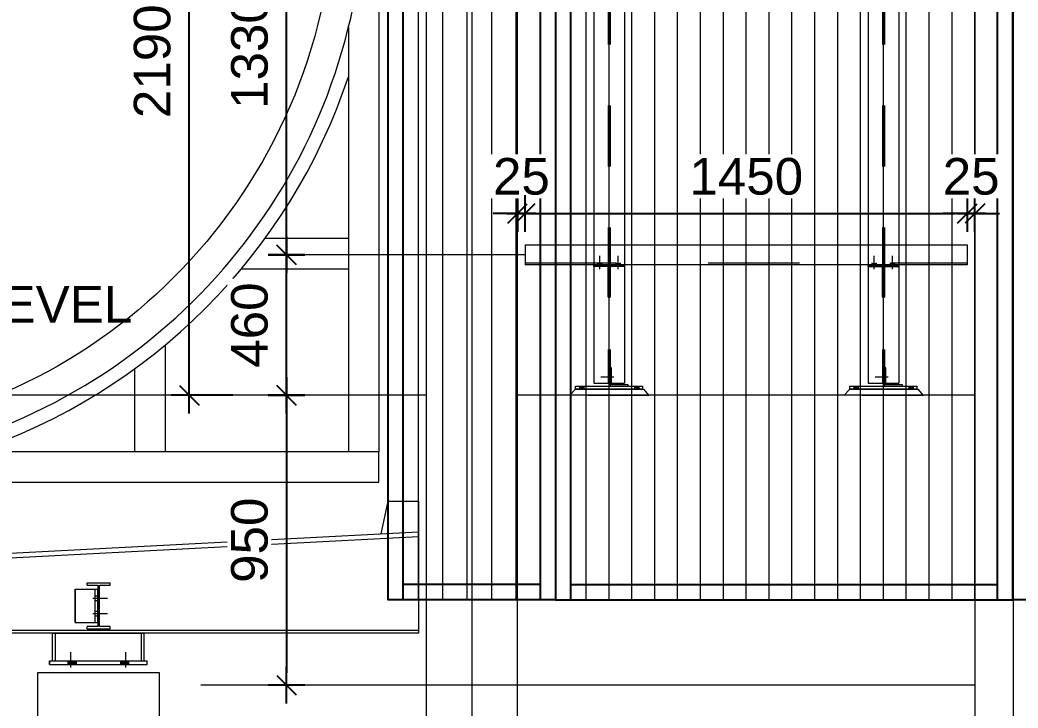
# Model space of a CAD drawing. Header units: millimetres. Extents: x 663313 to 1226001, y 1431724 to 1620898.
# Drawn here: x 663658.924 to 663662.198, y 1524734.853 to 1524737.108 of the extents above; entities that cross this region are included whole.
import ezdxf

# ---------------------------------------------------------------- set-up
doc = ezdxf.new("R2010")
doc.units = ezdxf.units.MM
for name, pattern in [('Grid Line', [22.225, 12.7, -3.175, 3.175, -3.175]), ('HIDDEN', [0.375, 0.25, -0.125]), ('XKITLINE00', [0]), ('XKITLINE02', [4, 2, -2])]:
    doc.linetypes.add(name, pattern=pattern)
for name, color, linetype in [('000 - CONCRETE_EX_BUILDING_CUT_COLOR_1', 7, 'Continuous'), ('000 - D I M', 7, 'Continuous'), ('DIM', 7, 'Continuous'), ('REVISE', 7, 'Continuous')]:
    doc.layers.add(name, color=color, linetype=linetype)
for name, color, linetype, lineweight in [('A-GENM', 7, 'Continuous', 9), ('Bolt', 7, 'Continuous', 0), ('Part', 7, 'Continuous', 0), ('S-GRID', 7, 'Continuous', 9)]:
    doc.layers.add(name, color=color, linetype=linetype, lineweight=lineweight)
doc.styles.add('Arial', font='arial.ttf')
doc.dimstyles.new('Dim - 40 - End', dxfattribs={"dimscale": 0.04, "dimtxt": 3, "dimasz": 1, "dimexe": 0, "dimexo": 2.5, "dimgap": 1.5, "dimtad": 1, "dimdec": 0, "dimlfac": 1000, "dimzin": 1, "dimdsep": 46, "dimtxsty": 'Arial', "dimblk": 'END', "dimcen": 0.09, "dimclrd": 7, "dimclre": 7, "dimclrt": 7, "dimadec": 0, "dimazin": 0, "dimtfac": 1, "dimtdec": 0, "dimtix": 1, "dimtofl": 0, "dimtmove": 2, "dimatfit": 3, "dimfxl": 1, "dimtfill": 1, "dimtfillclr": 256, "dimtolj": 1, "dimtzin": 0, "dimarcsym": 0})

# ---------------------------------------------------------------- blocks, each defined once
blk = doc.blocks.new('GM_Louver Grill Vertical Z1 - Z Profile-18225337-ENT 4 ELE-4 sheet')
at = {"layer": 'A-GENM', "color": 7}
blk.add_line((131839.2, 105680), (131839.2, 110050), dxfattribs=at)
blk = doc.blocks.new('4')
at = {"layer": 'DIM', "color": 7}
for p, q in [((128164.5, 105680), (128164.5, 110050)), ((128613.2, 110050), (128613.2, 105680)), ((128713.2, 110050), (128713.2, 105680)), ((130113.4, 105680), (130113.4, 110050)), ((128613.2, 105730), (128164.5, 105730)), ((128713.2, 105730), (130113.4, 105730))]:
    blk.add_line(p, q, dxfattribs=at)
for points in [[(128114.5, 110050), (128663.2, 110050), (128663.2, 105680), (128114.5, 105680)], [(130163.4, 110050), (128663.2, 110050), (128663.2, 105680), (130163.4, 105680)], [(130163.4, 110050), (131663.7, 110050), (131663.7, 105680), (130163.4, 105680)]]:
    blk.add_lwpolyline(points, close=True, dxfattribs=at)
at = {"layer": 'A-GENM', "color": 7}
for p in [(-3624.8, 0), (-3544.8, 0), (-3464.9, 0), (-3384.9, 0), (-3305, 0), (-3075, 0), (-3000, 0), (-2925, 0), (-2850, 0), (-2775, 0), (-2700, 0), (-2625, 0), (-2550, 0), (-2475, 0), (-2400, 0), (-2325, 0), (-2250, 0), (-2175, 0), (-2100, 0), (-2025, 0), (-1950, 0), (-1875, 0), (-1800, 0)]:
    blk.add_blockref('GM_Louver Grill Vertical Z1 - Z Profile-18225337-ENT 4 ELE-4 sheet', p, dxfattribs=at)
blk = doc.blocks.new('*A3033278')
at = {"layer": 'Part', "color": 7, "linetype": 'XKITLINE00', "lineweight": 0}
for p, q in [((443.663364, 101.130227), (443.663364, 88.530227)), ((443.663364, 101.130227), (444.663364, 101.130227)), ((444.663364, 101.130227), (444.663364, 88.530227)), ((443.663364, 87.820227), (443.663364, 84.030227)), ((444.663364, 87.820227), (444.663364, 84.030227)), ((443.663364, 84.030227), (444.663364, 84.030227))]:
    blk.add_line(p, q, dxfattribs=at)
at = {"layer": 'Part', "color": 7, "linetype": 'XKITLINE02', "lineweight": 0}
for p, q in [((444.133364, 101.130227), (444.133364, 84.030227)), ((444.193364, 101.130227), (444.193364, 84.030227)), ((443.663364, 88.530227), (443.663364, 87.820227)), ((444.663364, 88.530227), (444.663364, 87.820227))]:
    blk.add_line(p, q, dxfattribs=at)
blk = doc.blocks.new('*A3044279')
at = {"layer": 'Part', "color": 7, "linetype": 'XKITLINE00', "lineweight": 0}
for p, q in [((443.063364, 83.930227), (445.263364, 83.930227)), ((443.063364, 83.830227), (443.063364, 83.930227)), ((445.263364, 83.830227), (443.063364, 83.830227)), ((445.263364, 83.930227), (445.263364, 83.830227))]:
    blk.add_line(p, q, dxfattribs=at)
blk = doc.blocks.new('*A3045280')
at = {"layer": 'Part', "color": 7, "linetype": 'XKITLINE02', "lineweight": 0}
for p, q in [((444.243364, 84.530227), (444.193364, 84.530227)), ((444.193364, 84.530227), (444.193364, 84.030227)), ((444.243364, 84.030227), (444.243364, 84.530227)), ((444.193364, 83.930227), (444.793364, 83.930227))]:
    blk.add_line(p, q, dxfattribs=at)
at = {"layer": 'Part', "color": 7, "linetype": 'XKITLINE00', "lineweight": 0}
for p, q in [((444.193364, 84.030227), (444.193364, 83.930227)), ((444.243364, 83.980227), (444.243364, 84.030227)), ((444.793364, 83.980227), (444.243364, 83.980227)), ((444.793364, 83.930227), (444.793364, 83.980227))]:
    blk.add_line(p, q, dxfattribs=at)
blk = doc.blocks.new('*A3046281')
at = {"layer": 'Part', "color": 7, "linetype": 'XKITLINE00', "lineweight": 0}
for p, q in [((442.863364, 83.630227), (443.063364, 83.830227)), ((443.063364, 83.830227), (445.293364, 83.830227)), ((445.293364, 83.830227), (445.463364, 83.630227))]:
    blk.add_line(p, q, dxfattribs=at)
at = {"layer": 'Part', "color": 7, "linetype": 'XKITLINE02', "lineweight": 0}
blk.add_line((445.463364, 83.630227), (442.863364, 83.630227), dxfattribs=at)
blk = doc.blocks.new('*A3047282')
at = {"layer": 'Bolt', "color": 7, "linetype": 'XKITLINE02', "lineweight": 0}
for p, q in [((444.322564, 84.230227), (443.893364, 84.230227)), ((444.193364, 84.300227), (444.133364, 84.300227)), ((444.193364, 84.160227), (444.133364, 84.160227)), ((444.243364, 84.400227), (444.193364, 84.400227)), ((444.243364, 84.060227), (444.193364, 84.060227))]:
    blk.add_line(p, q, dxfattribs=at)
blk = doc.blocks.new('*A3048283')
at = {"layer": 'Bolt'}
for points in [[(443.333, 83.93), (443.333, 83.83), (443.193, 83.83), (443.193, 83.93)], [(445.133, 83.93), (445.133, 83.83), (444.993, 83.83), (444.993, 83.93)]]:
    blk.add_hatch(color=7, dxfattribs=at).paths.add_polyline_path(points, flags=17)
at = {"layer": 'Bolt', "color": 7, "linetype": 'XKITLINE00', "lineweight": 0}
for p, q in [((443.193, 83.93), (443.193, 83.83)), ((443.263, 83.93), (443.263, 83.83)), ((443.333, 83.93), (443.333, 83.83)), ((444.993, 83.93), (444.993, 83.83)), ((445.063, 83.93), (445.063, 83.83)), ((445.133, 83.93), (445.133, 83.83))]:
    blk.add_line(p, q, dxfattribs=at)
blk = doc.blocks.new('*A3092289')
at = {"layer": 'Bolt'}
for points in [[(443.793, 87.88), (443.793, 87.94), (443.933, 87.94), (443.933, 87.88)], [(443.793, 87.82), (443.793, 87.88), (443.933, 87.88), (443.933, 87.82)], [(444.393, 87.88), (444.393, 87.94), (444.533, 87.94), (444.533, 87.88)], [(444.393, 87.82), (444.393, 87.88), (444.533, 87.88), (444.533, 87.82)]]:
    blk.add_hatch(color=7, dxfattribs=at).paths.add_polyline_path(points, flags=17)
at = {"layer": 'Bolt', "color": 7, "linetype": 'XKITLINE00', "lineweight": 0}
for p, q in [((443.863, 87.741), (443.863, 88.17)), ((444.463, 87.741), (444.463, 88.17)), ((443.793, 87.88), (443.793, 87.94)), ((443.793, 87.82), (443.793, 87.88)), ((443.933, 87.88), (443.933, 87.94)), ((443.933, 87.82), (443.933, 87.88)), ((444.393, 87.88), (444.393, 87.94)), ((444.393, 87.82), (444.393, 87.88)), ((444.533, 87.88), (444.533, 87.94)), ((444.533, 87.82), (444.533, 87.88))]:
    blk.add_line(p, q, dxfattribs=at)
blk = doc.blocks.new('*A3093290')
at = {"layer": 'Part', "color": 7, "linetype": 'XKITLINE00', "lineweight": 0}
for p, q in [((443.663364, 87.820227), (443.663364, 87.880227)), ((444.663364, 87.820227), (443.663364, 87.820227)), ((444.663364, 87.880227), (444.663364, 87.820227))]:
    blk.add_line(p, q, dxfattribs=at)
at = {"layer": 'Part', "color": 7, "linetype": 'XKITLINE02', "lineweight": 0}
blk.add_line((443.663364, 87.880227), (444.663364, 87.880227), dxfattribs=at)
blk = doc.blocks.new('*A3094291')
at = {"layer": 'Part', "color": 7, "linetype": 'XKITLINE00', "lineweight": 0}
for p, q in [((444.133364, 87.820227), (444.193364, 87.820227)), ((444.133364, 86.820227), (444.133364, 87.820227)), ((444.193364, 87.820227), (444.193364, 86.820227)), ((444.133364, 87.520227), (444.193364, 87.520227)), ((444.193364, 86.820227), (444.133364, 86.820227))]:
    blk.add_line(p, q, dxfattribs=at)
blk = doc.blocks.new('*A3179295')
at = {"layer": 'Part', "color": 7, "linetype": 'XKITLINE00', "lineweight": 0}
for p, q in [((465.163364, 101.130227), (465.163364, 88.530227)), ((465.163364, 101.130227), (466.163364, 101.130227)), ((466.163364, 101.130227), (466.163364, 88.530227)), ((465.163364, 87.820227), (465.163364, 84.030227)), ((466.163364, 87.820227), (466.163364, 84.030227)), ((465.163364, 84.030227), (466.163364, 84.030227))]:
    blk.add_line(p, q, dxfattribs=at)
at = {"layer": 'Part', "color": 7, "linetype": 'XKITLINE02', "lineweight": 0}
for p, q in [((465.633364, 101.130227), (465.633364, 84.030227)), ((465.693364, 101.130227), (465.693364, 84.030227)), ((465.163364, 88.530227), (465.163364, 87.820227)), ((466.163364, 88.530227), (466.163364, 87.820227))]:
    blk.add_line(p, q, dxfattribs=at)
blk = doc.blocks.new('*A3212318')
at = {"layer": 'Bolt'}
for points in [[(465.293, 87.88), (465.293, 87.94), (465.433, 87.94), (465.433, 87.88)], [(465.293, 87.82), (465.293, 87.88), (465.433, 87.88), (465.433, 87.82)], [(465.893, 87.88), (465.893, 87.94), (466.033, 87.94), (466.033, 87.88)], [(465.893, 87.82), (465.893, 87.88), (466.033, 87.88), (466.033, 87.82)]]:
    blk.add_hatch(color=7, dxfattribs=at).paths.add_polyline_path(points, flags=17)
at = {"layer": 'Bolt', "color": 7, "linetype": 'XKITLINE00', "lineweight": 0}
for p, q in [((465.363, 87.741), (465.363, 88.17)), ((465.963, 87.741), (465.963, 88.17)), ((465.293, 87.88), (465.293, 87.94)), ((465.293, 87.82), (465.293, 87.88)), ((465.433, 87.88), (465.433, 87.94)), ((465.433, 87.82), (465.433, 87.88)), ((465.893, 87.88), (465.893, 87.94)), ((465.893, 87.82), (465.893, 87.88)), ((466.033, 87.88), (466.033, 87.94)), ((466.033, 87.82), (466.033, 87.88))]:
    blk.add_line(p, q, dxfattribs=at)
blk = doc.blocks.new('*A3213319')
at = {"layer": 'Part', "color": 7, "linetype": 'XKITLINE00', "lineweight": 0}
for p, q in [((465.163364, 87.820227), (465.163364, 87.880227)), ((465.163364, 87.820227), (466.163364, 87.820227)), ((466.163364, 87.820227), (466.163364, 87.880227))]:
    blk.add_line(p, q, dxfattribs=at)
at = {"layer": 'Part', "color": 7, "linetype": 'XKITLINE02', "lineweight": 0}
blk.add_line((465.163364, 87.880227), (466.163364, 87.880227), dxfattribs=at)
blk = doc.blocks.new('*A3214320')
at = {"layer": 'Part', "color": 7, "linetype": 'XKITLINE00', "lineweight": 0}
for p, q in [((465.633364, 87.820227), (465.693364, 87.820227)), ((465.633364, 86.820227), (465.633364, 87.820227)), ((465.693364, 87.820227), (465.693364, 86.820227)), ((465.633364, 87.520227), (465.693364, 87.520227)), ((465.693364, 86.820227), (465.633364, 86.820227))]:
    blk.add_line(p, q, dxfattribs=at)
blk = doc.blocks.new('*A3215321')
at = {"layer": 'Part', "color": 7, "linetype": 'XKITLINE00', "lineweight": 0}
for p, q in [((464.563364, 83.930227), (466.763364, 83.930227)), ((464.563364, 83.830227), (464.563364, 83.930227)), ((466.763364, 83.830227), (464.563364, 83.830227)), ((466.763364, 83.930227), (466.763364, 83.830227))]:
    blk.add_line(p, q, dxfattribs=at)
blk = doc.blocks.new('*A3216322')
at = {"layer": 'Part', "color": 7, "linetype": 'XKITLINE02', "lineweight": 0}
for p, q in [((465.743364, 84.530227), (465.693364, 84.530227)), ((465.693364, 84.530227), (465.693364, 84.030227)), ((465.743364, 84.030227), (465.743364, 84.530227)), ((465.693364, 83.930227), (466.293364, 83.930227))]:
    blk.add_line(p, q, dxfattribs=at)
at = {"layer": 'Part', "color": 7, "linetype": 'XKITLINE00', "lineweight": 0}
for p, q in [((465.693364, 84.030227), (465.693364, 83.930227)), ((465.743364, 83.980227), (465.743364, 84.030227)), ((466.293364, 83.980227), (465.743364, 83.980227)), ((466.293364, 83.930227), (466.293364, 83.980227))]:
    blk.add_line(p, q, dxfattribs=at)
blk = doc.blocks.new('*A3217323')
at = {"layer": 'Part', "color": 7, "linetype": 'XKITLINE00', "lineweight": 0}
for p, q in [((464.363364, 83.630227), (464.563364, 83.830227)), ((464.563364, 83.830227), (466.793364, 83.830227)), ((466.793364, 83.830227), (466.963364, 83.630227))]:
    blk.add_line(p, q, dxfattribs=at)
at = {"layer": 'Part', "color": 7, "linetype": 'XKITLINE02', "lineweight": 0}
blk.add_line((466.963364, 83.630227), (464.363364, 83.630227), dxfattribs=at)
blk = doc.blocks.new('*A3218324')
at = {"layer": 'Bolt', "color": 7, "linetype": 'XKITLINE02', "lineweight": 0}
for p, q in [((465.822564, 84.230227), (465.393364, 84.230227)), ((465.693364, 84.300227), (465.633364, 84.300227)), ((465.693364, 84.160227), (465.633364, 84.160227)), ((465.743364, 84.400227), (465.693364, 84.400227)), ((465.743364, 84.060227), (465.693364, 84.060227))]:
    blk.add_line(p, q, dxfattribs=at)
blk = doc.blocks.new('*A3219325')
at = {"layer": 'Bolt'}
for points in [[(464.833, 83.93), (464.833, 83.83), (464.693, 83.83), (464.693, 83.93)], [(466.633, 83.93), (466.633, 83.83), (466.493, 83.83), (466.493, 83.93)]]:
    blk.add_hatch(color=7, dxfattribs=at).paths.add_polyline_path(points, flags=17)
at = {"layer": 'Bolt', "color": 7, "linetype": 'XKITLINE00', "lineweight": 0}
for p, q in [((464.693, 83.93), (464.693, 83.83)), ((464.763, 83.93), (464.763, 83.83)), ((464.833, 83.93), (464.833, 83.83)), ((466.493, 83.93), (466.493, 83.83)), ((466.563, 83.93), (466.563, 83.83)), ((466.633, 83.93), (466.633, 83.83))]:
    blk.add_line(p, q, dxfattribs=at)
blk = doc.blocks.new('*A2538992')
at = {"layer": 'Part', "color": 7, "linetype": 'XKITLINE02', "lineweight": 0}
for p, q in [((225.400615, 21.315369), (224.73394, 21.315369)), ((224.73394, 21.315369), (224.73394, 21.275369)), ((225.400607, 21.315369), (225.400615, 21.315369)), ((225.400607, 21.315369), (225.400607, 21.275369))]:
    blk.add_line(p, q, dxfattribs=at)
at = {"layer": 'Part', "color": 7, "linetype": 'XKITLINE00', "lineweight": 0}
for p, q in [((224.73394, 21.275369), (224.733949, 21.275369)), ((224.733949, 21.275369), (224.733949, 21.315369)), ((225.400615, 21.275369), (224.733949, 21.275369)), ((225.400607, 21.275369), (225.400615, 21.275369)), ((225.400615, 21.275369), (225.400615, 21.315369))]:
    blk.add_line(p, q, dxfattribs=at)
blk = doc.blocks.new('*A2539993')
at = {"layer": 'Part', "color": 7, "linetype": 'XKITLINE00', "lineweight": 0}
for p, q in [((225.047282, 21.275369), (225.047274, 21.275369)), ((225.047282, 21.075369), (225.047282, 21.275369)), ((225.047282, 21.275369), (225.087282, 21.275369)), ((225.087282, 21.075369), (225.087282, 21.275369)), ((225.047276, 20.608703), (225.047282, 21.075369)), ((225.047282, 21.075369), (225.087282, 21.075369)), ((225.087282, 21.075369), (225.087276, 20.608703)), ((225.047274, 20.608703), (225.047276, 20.608703)), ((225.047276, 20.608703), (225.087276, 20.608703))]:
    blk.add_line(p, q, dxfattribs=at)
at = {"layer": 'Part', "color": 7, "linetype": 'XKITLINE02', "lineweight": 0}
for p, q in [((225.047274, 21.275369), (225.047274, 20.608703)), ((225.047282, 21.275369), (225.047274, 21.275369)), ((225.087274, 20.608703), (225.087274, 21.275369)), ((225.047274, 20.608703), (225.047276, 20.608703))]:
    blk.add_line(p, q, dxfattribs=at)
blk = doc.blocks.new('*A2540994')
at = {"layer": 'Bolt'}
for points in [[(224.821, 21.315), (224.821, 21.355), (224.914, 21.355), (224.914, 21.315)], [(224.821, 21.275), (224.821, 21.315), (224.914, 21.315), (224.914, 21.275)], [(225.221, 21.315), (225.221, 21.355), (225.314, 21.355), (225.314, 21.315)], [(225.221, 21.275), (225.221, 21.315), (225.314, 21.315), (225.314, 21.275)]]:
    blk.add_hatch(color=7, dxfattribs=at).paths.add_polyline_path(points, flags=17)
at = {"layer": 'Bolt', "color": 7, "linetype": 'XKITLINE00', "lineweight": 0}
for p, q in [((224.867, 21.223), (224.867, 21.509)), ((225.267, 21.223), (225.267, 21.509)), ((224.821, 21.315), (224.821, 21.355)), ((224.821, 21.275), (224.821, 21.315)), ((224.914, 21.315), (224.914, 21.355)), ((224.914, 21.275), (224.914, 21.315)), ((225.221, 21.315), (225.221, 21.355)), ((225.221, 21.275), (225.221, 21.315)), ((225.314, 21.315), (225.314, 21.355)), ((225.314, 21.275), (225.314, 21.315))]:
    blk.add_line(p, q, dxfattribs=at)
blk = doc.blocks.new('*A25681022')
at = {"layer": 'Part', "color": 7, "linetype": 'XKITLINE02', "lineweight": 0}
for p, q in [((217.233942, 21.748703), (217.233942, 21.315369)), ((217.233942, 21.748703), (217.23395, 21.748703)), ((217.233942, 21.748703), (217.23395, 21.748703)), ((226.900607, 21.748703), (226.900607, 21.315369)), ((217.233942, 21.355369), (217.23395, 21.355369)), ((217.233942, 21.355369), (226.900615, 21.355369)), ((217.23395, 21.315369), (217.233942, 21.315369))]:
    blk.add_line(p, q, dxfattribs=at)
at = {"layer": 'Part', "color": 7, "linetype": 'XKITLINE00', "lineweight": 0}
for p, q in [((217.23395, 21.748703), (217.23395, 21.315369)), ((217.23395, 21.748703), (226.900616, 21.748703)), ((226.900616, 21.748703), (226.900616, 21.315369)), ((217.233942, 21.315369), (217.23395, 21.315369)), ((226.900616, 21.315369), (217.23395, 21.315369))]:
    blk.add_line(p, q, dxfattribs=at)
blk = doc.blocks.new('*A25691023')
at = {"layer": 'Part', "color": 7, "linetype": 'XKITLINE02', "lineweight": 0}
for p, q in [((219.400615, 21.315369), (218.73394, 21.315369)), ((218.73394, 21.315369), (218.73394, 21.275369)), ((219.400607, 21.315369), (219.400615, 21.315369)), ((219.400607, 21.315369), (219.400607, 21.275369))]:
    blk.add_line(p, q, dxfattribs=at)
at = {"layer": 'Part', "color": 7, "linetype": 'XKITLINE00', "lineweight": 0}
for p, q in [((218.73394, 21.275369), (218.733949, 21.275369)), ((218.733949, 21.275369), (218.733949, 21.315369)), ((219.400615, 21.275369), (218.733949, 21.275369)), ((219.400607, 21.275369), (219.400615, 21.275369)), ((219.400615, 21.275369), (219.400615, 21.315369))]:
    blk.add_line(p, q, dxfattribs=at)
blk = doc.blocks.new('*A25701024')
at = {"layer": 'Bolt'}
for points in [[(218.821, 21.315), (218.821, 21.355), (218.914, 21.355), (218.914, 21.315)], [(218.821, 21.275), (218.821, 21.315), (218.914, 21.315), (218.914, 21.275)], [(219.221, 21.315), (219.221, 21.355), (219.314, 21.355), (219.314, 21.315)], [(219.221, 21.275), (219.221, 21.315), (219.314, 21.315), (219.314, 21.275)]]:
    blk.add_hatch(color=7, dxfattribs=at).paths.add_polyline_path(points, flags=17)
at = {"layer": 'Bolt', "color": 7, "linetype": 'XKITLINE00', "lineweight": 0}
for p, q in [((218.867, 21.223), (218.867, 21.509)), ((219.267, 21.223), (219.267, 21.509)), ((218.821, 21.315), (218.821, 21.355)), ((218.821, 21.275), (218.821, 21.315)), ((218.914, 21.315), (218.914, 21.355)), ((218.914, 21.275), (218.914, 21.315)), ((219.221, 21.315), (219.221, 21.355)), ((219.221, 21.275), (219.221, 21.315)), ((219.314, 21.315), (219.314, 21.355)), ((219.314, 21.275), (219.314, 21.315))]:
    blk.add_line(p, q, dxfattribs=at)
blk = doc.blocks.new('*A25711025')
at = {"layer": 'Part', "color": 7, "linetype": 'XKITLINE00', "lineweight": 0}
for p, q in [((219.047282, 21.275369), (219.047274, 21.275369)), ((219.047282, 21.075369), (219.047282, 21.275369)), ((219.047282, 21.275369), (219.087282, 21.275369)), ((219.087282, 21.075369), (219.087282, 21.275369)), ((219.047276, 20.608703), (219.047282, 21.075369)), ((219.047282, 21.075369), (219.087282, 21.075369)), ((219.087282, 21.075369), (219.087276, 20.608703)), ((219.047274, 20.608703), (219.047276, 20.608703)), ((219.047276, 20.608703), (219.087276, 20.608703))]:
    blk.add_line(p, q, dxfattribs=at)
at = {"layer": 'Part', "color": 7, "linetype": 'XKITLINE02', "lineweight": 0}
for p, q in [((219.047274, 21.275369), (219.047274, 20.608703)), ((219.047282, 21.275369), (219.047274, 21.275369)), ((219.087274, 20.608703), (219.087274, 21.275369)), ((219.047274, 20.608703), (219.047276, 20.608703))]:
    blk.add_line(p, q, dxfattribs=at)
blk = doc.blocks.new('canu')
at = {"layer": '000 - CONCRETE_EX_BUILDING_CUT_COLOR_1', "linetype": 'XKITLINE00', "lineweight": 0}
for points in [[(663603.4703, 1524735.0081), (663603.4703, 1524734.9961), (663603.4513, 1524734.9961), (663603.4513, 1524735.0081)], [(663603.4703, 1524735.0081), (663603.4703, 1524734.9961), (663603.4513, 1524734.9961), (663603.4513, 1524735.0081)], [(663603.4638, 1524734.9961), (663603.4638, 1524735.0081), (663603.4778, 1524735.0081), (663603.4778, 1524734.9961)], [(663603.4638, 1524734.9961), (663603.4638, 1524735.0081), (663603.4778, 1524735.0081), (663603.4778, 1524734.9961)], [(663603.6238, 1524734.9961), (663603.6238, 1524735.0081), (663603.6378, 1524735.0081), (663603.6378, 1524734.9961)], [(663603.6238, 1524734.9961), (663603.6238, 1524735.0081), (663603.6378, 1524735.0081), (663603.6378, 1524734.9961)], [(663603.6503, 1524735.0081), (663603.6503, 1524734.9961), (663603.6313, 1524734.9961), (663603.6313, 1524735.0081)], [(663603.6503, 1524735.0081), (663603.6503, 1524734.9961), (663603.6313, 1524734.9961), (663603.6313, 1524735.0081)]]:
    blk.add_hatch(color=7, dxfattribs=at).paths.add_polyline_path(points, flags=17)
at = {"layer": '000 - CONCRETE_EX_BUILDING_CUT_COLOR_1', "color": 7, "linetype": 'XKITLINE00', "lineweight": 0}
for p, q in [((663604.4708, 1524737.8156), (663604.4708, 1524735.6931)), ((663604.3708, 1524737.0842), (663604.3708, 1524735.6931)), ((663604.098, 1524736.3931), (663604.3708, 1524736.3931)), ((663604.0199, 1524736.2931), (663604.3708, 1524736.2931)), ((663603.7708, 1524735.6931), (663603.7708, 1524736.044)), ((663603.6708, 1524735.6931), (663603.6708, 1524735.9659)), ((663601.3018, 1524735.2581), (663604.6009, 1524735.4309)), ((663601.3026, 1524735.2431), (663604.6009, 1524735.4159)), ((663603.5142, 1524735.2631), (663603.5892, 1524735.2631)), ((663603.5142, 1524735.2561), (663603.5142, 1524735.2631)), ((663603.5892, 1524735.2561), (663603.5892, 1524735.2631)), ((663603.4742, 1524735.1331), (663603.4742, 1524735.2431)), ((663603.4742, 1524735.2431), (663603.5492, 1524735.2431)), ((663603.4742, 1524735.1331), (663603.4742, 1524735.2431)), ((663603.4742, 1524735.2431), (663603.5492, 1524735.2431)), ((663603.4742, 1524735.1331), (663603.4742, 1524735.2431)), ((663603.4742, 1524735.2431), (663603.4742, 1524735.1331)), ((663603.5142, 1524735.2561), (663603.5492, 1524735.2561)), ((663603.5402, 1524735.1331), (663603.5402, 1524735.2431)), ((663603.5402, 1524735.1331), (663603.5402, 1524735.2431)), ((663603.5402, 1524735.1331), (663603.5402, 1524735.2431)), ((663603.5402, 1524735.1331), (663603.5402, 1524735.2431)), ((663603.5492, 1524735.2561), (663603.5492, 1524735.1201)), ((663603.5492, 1524735.1331), (663603.5492, 1524735.2431)), ((663603.5492, 1524735.2431), (663603.5492, 1524735.1331)), ((663603.5492, 1524735.2431), (663603.5492, 1524735.1331)), ((663603.5492, 1524735.1331), (663603.5492, 1524735.2431)), ((663603.5542, 1524735.1201), (663603.5542, 1524735.2561)), ((663603.5542, 1524735.2561), (663603.5892, 1524735.2561)), ((663603.5323, 1524735.2131), (663603.5802, 1524735.2131)), ((663603.5402, 1524735.2206), (663603.5492, 1524735.2206)), ((663603.5402, 1524735.2056), (663603.5492, 1524735.2056)), ((663603.5492, 1524735.2206), (663603.5542, 1524735.2206)), ((663603.5492, 1524735.2056), (663603.5542, 1524735.2056)), ((663603.5402, 1524735.1706), (663603.5492, 1524735.1706)), ((663603.5492, 1524735.1706), (663603.5542, 1524735.1706)), ((663603.4742, 1524735.1331), (663603.5492, 1524735.1331)), ((663603.4742, 1524735.1331), (663603.5492, 1524735.1331)), ((663603.5323, 1524735.1631), (663603.5802, 1524735.1631)), ((663603.5402, 1524735.1556), (663603.5492, 1524735.1556)), ((663603.5492, 1524735.1556), (663603.5542, 1524735.1556)), ((663601.3018, 1524735.1081), (663604.6009, 1524735.1081)), ((663603.5492, 1524735.1201), (663603.5142, 1524735.1201)), ((663603.5142, 1524735.1131), (663603.5142, 1524735.1201)), ((663603.5142, 1524735.1131), (663603.5892, 1524735.1131)), ((663603.5892, 1524735.1201), (663603.5542, 1524735.1201)), ((663603.5892, 1524735.1131), (663603.5892, 1524735.1201)), ((663604.6009, 1524735.0981), (663601.3018, 1524735.0981)), ((663603.4007, 1524735.0081), (663603.4007, 1524735.098)), ((663603.4007, 1524735.098), (663603.4007, 1524735.098)), ((663603.4007, 1524735.098), (663603.6917, 1524735.098)), ((663603.4007, 1524735.008), (663603.4007, 1524735.098)), ((663603.4007, 1524735.098), (663603.4007, 1524735.098)), ((663603.4097, 1524735.0081), (663603.4097, 1524735.098)), ((663603.4097, 1524735.008), (663603.4097, 1524735.098)), ((663603.4097, 1524735.008), (663603.4097, 1524735.098)), ((663603.4097, 1524735.008), (663603.4097, 1524735.098)), ((663603.6917, 1524735.098), (663603.6917, 1524735.098)), ((663603.6917, 1524735.0081), (663603.6917, 1524735.098)), ((663603.6917, 1524735.098), (663603.7007, 1524735.098)), ((663603.6917, 1524735.008), (663603.6917, 1524735.098)), ((663603.6917, 1524735.008), (663603.6917, 1524735.098)), ((663603.6917, 1524735.008), (663603.6917, 1524735.098)), ((663603.7007, 1524735.0081), (663603.7007, 1524735.098)), ((663603.7007, 1524735.098), (663603.7007, 1524735.098)), ((663603.7007, 1524735.008), (663603.7007, 1524735.098)), ((663603.4608, 1524734.9855), (663603.4608, 1524735.0361)), ((663603.4608, 1524734.9855), (663603.4608, 1524735.0361)), ((663603.6408, 1524734.9855), (663603.6408, 1524735.0361)), ((663603.6408, 1524734.9855), (663603.6408, 1524735.0361)), ((663603.3908, 1524735.0081), (663603.7108, 1524735.0081)), ((663603.3908, 1524734.9961), (663603.3908, 1524735.0081)), ((663603.3908, 1524735.0081), (663603.3908, 1524735.0081)), ((663603.3908, 1524735.0081), (663603.3908, 1524734.9961)), ((663603.4007, 1524735.008), (663603.4007, 1524735.0081)), ((663603.4007, 1524735.008), (663603.4007, 1524735.008)), ((663603.4007, 1524735.008), (663603.7007, 1524735.008)), ((663603.4097, 1524735.008), (663603.4097, 1524735.0081)), ((663603.4513, 1524734.9961), (663603.4513, 1524735.0081)), ((663603.4513, 1524734.9961), (663603.4513, 1524735.0081)), ((663603.4638, 1524735.0081), (663603.4638, 1524734.9961)), ((663603.4638, 1524735.0081), (663603.4638, 1524734.9961)), ((663603.4703, 1524734.9961), (663603.4703, 1524735.0081)), ((663603.4703, 1524734.9961), (663603.4703, 1524735.0081)), ((663603.4708, 1524735.0081), (663603.4708, 1524734.9961)), ((663603.4708, 1524735.0081), (663603.4708, 1524734.9961)), ((663603.4778, 1524735.0081), (663603.4778, 1524734.9961)), ((663603.4778, 1524735.0081), (663603.4778, 1524734.9961)), ((663603.6238, 1524735.0081), (663603.6238, 1524734.9961)), ((663603.6238, 1524735.0081), (663603.6238, 1524734.9961)), ((663603.6308, 1524735.0081), (663603.6308, 1524734.9961)), ((663603.6308, 1524735.0081), (663603.6308, 1524734.9961)), ((663603.6313, 1524734.9961), (663603.6313, 1524735.0081)), ((663603.6313, 1524734.9961), (663603.6313, 1524735.0081)), ((663603.6378, 1524735.0081), (663603.6378, 1524734.9961)), ((663603.6378, 1524735.0081), (663603.6378, 1524734.9961)), ((663603.6503, 1524734.9961), (663603.6503, 1524735.0081)), ((663603.6503, 1524734.9961), (663603.6503, 1524735.0081)), ((663603.6917, 1524735.008), (663603.6917, 1524735.0081)), ((663603.7007, 1524735.008), (663603.7007, 1524735.0081)), ((663603.7108, 1524734.9961), (663603.7108, 1524735.0081)), ((663603.7108, 1524734.9961), (663603.7108, 1524735.0081)), ((663603.3908, 1524734.9961), (663603.7108, 1524734.9961)), ((663603.3908, 1524734.9961), (663603.3908, 1524734.9961)), ((663603.3508, 1524734.9681), (663603.3508, 1524734.9681)), ((663603.3508, 1524734.9681), (663603.3508, 1524734.9681)), ((663603.7508, 1524734.9681), (663603.7508, 1524734.9681))]:
    blk.add_line(p, q, dxfattribs=at)
blk.add_lwpolyline([(663602.9797, 1524735.6931, 0.327722), (663604.4221, 1524737.4187), (663604.4258, 1524737.538), (663604.4258, 1524738.1281), (663604.3258, 1524738.1281), (663604.3258, 1524737.538), (663604.3223, 1524737.425, -0.377868), (663602.6388, 1524735.7416), (663602.5258, 1524735.7381), (663601.4758, 1524735.7381), (663601.4758, 1524735.6381), (663601.7758, 1524735.6381)], format="xyb", dxfattribs=at)
blk.add_lwpolyline([(663601.7758, 1524735.6931), (663601.7758, 1524735.5931), (663604.4708, 1524735.5931), (663604.4708, 1524735.6931), (663602.9773, 1524735.6931)], close=True, dxfattribs=at)
blk.add_lwpolyline([(663604.4782, 1524735.4245), (663604.5009, 1524735.531), (663604.6009, 1524735.531), (663604.6009, 1524735.0981)], dxfattribs=at)
blk.add_arc((663602.5258, 1524737.5381), 1.945, 288.4525, 341.5437, dxfattribs=at)
blk = doc.blocks.new('END')
at = {"color": 7}
for p, q in [((0, 1.5), (0, -1.5)), ((1.5, 0), (-1.5, 0)), ((-0.795, -0.795), (0.795, 0.795))]:
    blk.add_line(p, q, dxfattribs=at)
blk = doc.blocks.new('*D4019')
at = {"layer": '000 - D I M', "color": 7, "lineweight": -2, "transparency": 16777216}
for p, q in [((663659.8397, 1524735.8781), (663659.7989, 1524735.8781)), ((663659.7989, 1524735.8381), (663659.7989, 1524734.9681)), ((663659.8397, 1524734.9281), (663659.7989, 1524734.9281))]:
    blk.add_line(p, q, dxfattribs=at)
at = {"layer": 'Defpoints', "color": 7, "transparency": 16777216}
for p in [(663659.9397, 1524735.8781), (663659.7989, 1524734.9281), (663659.9397, 1524734.9281)]:
    blk.add_point(p, dxfattribs=at)
at = {"layer": '000 - D I M', "color": 7, "lineweight": -2, "transparency": 16777216, "xscale": 0.04, "yscale": 0.04, "zscale": 0.04}
for p, rotation in [((663659.7989, 1524735.8781), 90), ((663659.7989, 1524734.9281), 270)]:
    blk.add_blockref('END', p, dxfattribs=dict(at, rotation=rotation))
at = {"layer": '000 - D I M', "color": 7, "transparency": 16777216, "insert": (663659.6776, 1524735.4031), "char_height": 0.12, "attachment_point": 5, "rotation": 90, "style": 'Arial', "bg_fill": 3, "box_fill_scale": 1.1, "bg_fill_color": 256, "bg_fill_true_color": 13158600, "bg_fill_transparency": 0}
blk.add_mtext('\\A1;950', dxfattribs=at)
blk = doc.blocks.new('*D4020')
at = {"layer": '000 - D I M', "color": 7, "lineweight": -2, "transparency": 16777216}
for p, q in [((663659.8356, 1524736.3386), (663659.7989, 1524736.3386)), ((663659.7989, 1524735.9181), (663659.7989, 1524736.2986)), ((663659.8356, 1524735.8781), (663659.7989, 1524735.8781))]:
    blk.add_line(p, q, dxfattribs=at)
at = {"layer": 'Defpoints', "color": 7, "transparency": 16777216}
for p in [(663659.7989, 1524736.3386), (663659.9356, 1524736.3386), (663659.9356, 1524735.8781)]:
    blk.add_point(p, dxfattribs=at)
at = {"layer": '000 - D I M', "color": 7, "lineweight": -2, "transparency": 16777216, "xscale": 0.04, "yscale": 0.04, "zscale": 0.04}
for p, rotation in [((663659.7989, 1524736.3386), 90), ((663659.7989, 1524735.8781), 270)]:
    blk.add_blockref('END', p, dxfattribs=dict(at, rotation=rotation))
at = {"layer": '000 - D I M', "color": 7, "transparency": 16777216, "insert": (663659.6776, 1524736.1083), "char_height": 0.12, "attachment_point": 5, "rotation": 90, "style": 'Arial', "bg_fill": 3, "box_fill_scale": 1.1, "bg_fill_color": 256, "bg_fill_true_color": 13158600, "bg_fill_transparency": 0}
blk.add_mtext('\\A1;460', dxfattribs=at)
blk = doc.blocks.new('*D4021')
at = {"layer": '000 - D I M', "color": 7, "lineweight": -2, "transparency": 16777216}
for p, q in [((663659.8352, 1524737.6681), (663659.7989, 1524737.6681)), ((663659.7989, 1524736.3786), (663659.7989, 1524737.6281)), ((663659.8352, 1524736.3386), (663659.7989, 1524736.3386))]:
    blk.add_line(p, q, dxfattribs=at)
at = {"layer": 'Defpoints', "color": 7, "transparency": 16777216}
for p in [(663659.7989, 1524737.6681), (663659.9352, 1524737.6681), (663659.9352, 1524736.3386)]:
    blk.add_point(p, dxfattribs=at)
at = {"layer": '000 - D I M', "color": 7, "lineweight": -2, "transparency": 16777216, "xscale": 0.04, "yscale": 0.04, "zscale": 0.04}
for p, rotation in [((663659.7989, 1524737.6681), 90), ((663659.7989, 1524736.3386), 270)]:
    blk.add_blockref('END', p, dxfattribs=dict(at, rotation=rotation))
at = {"layer": '000 - D I M', "color": 7, "transparency": 16777216, "insert": (663659.6776, 1524737.0033), "char_height": 0.12, "attachment_point": 5, "rotation": 90, "style": 'Arial', "bg_fill": 3, "box_fill_scale": 1.1, "bg_fill_color": 256, "bg_fill_true_color": 13158600, "bg_fill_transparency": 0}
blk.add_mtext('\\A1;1330', dxfattribs=at)
blk = doc.blocks.new('*D3978')
at = {"layer": '000 - D I M', "color": 7, "lineweight": -2, "transparency": 16777216}
for p, q in [((663659.6229, 1524738.0681), (663659.4798, 1524738.0681)), ((663659.4798, 1524735.9181), (663659.4798, 1524738.0281)), ((663659.6229, 1524735.8781), (663659.4798, 1524735.8781))]:
    blk.add_line(p, q, dxfattribs=at)
at = {"layer": 'Defpoints', "color": 7, "transparency": 16777216}
for p in [(663659.4798, 1524738.0681), (663659.7229, 1524738.0681), (663659.7229, 1524735.8781)]:
    blk.add_point(p, dxfattribs=at)
at = {"layer": '000 - D I M', "color": 7, "lineweight": -2, "transparency": 16777216, "xscale": 0.04, "yscale": 0.04, "zscale": 0.04}
for p, rotation in [((663659.4798, 1524738.0681), 90), ((663659.4798, 1524735.8781), 270)]:
    blk.add_blockref('END', p, dxfattribs=dict(at, rotation=rotation))
at = {"layer": '000 - D I M', "color": 7, "transparency": 16777216, "insert": (663659.3585, 1524736.9731), "char_height": 0.12, "attachment_point": 5, "rotation": 90, "style": 'Arial', "bg_fill": 3, "box_fill_scale": 1.1, "bg_fill_color": 256, "bg_fill_true_color": 13158600, "bg_fill_transparency": 0}
blk.add_mtext('\\A1;2190', dxfattribs=at)
blk = doc.blocks.new('*D3980')
at = {"layer": '000 - D I M', "color": 7, "lineweight": -2, "transparency": 16777216}
for p, q in [((663660.5166, 1524736.4739), (663660.4766, 1524736.4739)), ((663660.5566, 1524736.4754), (663660.5566, 1524736.4739)), ((663660.5814, 1524736.4711), (663660.5814, 1524736.4739)), ((663660.6214, 1524736.4739), (663660.6614, 1524736.4739))]:
    blk.add_line(p, q, dxfattribs=at)
at = {"layer": 'Defpoints', "color": 7, "transparency": 16777216}
for p in [(663660.5814, 1524736.4739), (663660.5566, 1524736.3754), (663660.5814, 1524736.3711)]:
    blk.add_point(p, dxfattribs=at)
at = {"layer": '000 - D I M', "color": 7, "lineweight": -2, "transparency": 16777216, "xscale": 0.04, "yscale": 0.04, "zscale": 0.04}
blk.add_blockref('END', (663660.5566, 1524736.4739), dxfattribs=at)
at = {"layer": '000 - D I M', "color": 7, "lineweight": -2, "transparency": 16777216, "xscale": 0.04, "yscale": 0.04, "zscale": 0.04, "rotation": 180}
blk.add_blockref('END', (663660.5814, 1524736.4739), dxfattribs=at)
at = {"layer": '000 - D I M', "color": 7, "transparency": 16777216, "insert": (663660.569, 1524736.5951), "char_height": 0.12, "attachment_point": 5, "style": 'Arial', "bg_fill": 3, "box_fill_scale": 1.1, "bg_fill_color": 256, "bg_fill_true_color": 13158600, "bg_fill_transparency": 0}
blk.add_mtext('\\A1;25', dxfattribs=at)
blk = doc.blocks.new('*D3981')
at = {"layer": '000 - D I M', "color": 7, "lineweight": -2, "transparency": 16777216}
for p, q in [((663660.5814, 1524736.4711), (663660.5814, 1524736.4739)), ((663660.6214, 1524736.4739), (663661.9914, 1524736.4739)), ((663662.0314, 1524736.4711), (663662.0314, 1524736.4739))]:
    blk.add_line(p, q, dxfattribs=at)
at = {"layer": 'Defpoints', "color": 7, "transparency": 16777216}
for p in [(663662.0314, 1524736.4739), (663660.5814, 1524736.3711), (663662.0314, 1524736.3711)]:
    blk.add_point(p, dxfattribs=at)
at = {"layer": '000 - D I M', "color": 7, "lineweight": -2, "transparency": 16777216, "xscale": 0.04, "yscale": 0.04, "zscale": 0.04, "rotation": 180}
blk.add_blockref('END', (663660.5814, 1524736.4739), dxfattribs=at)
at = {"layer": '000 - D I M', "color": 7, "lineweight": -2, "transparency": 16777216, "xscale": 0.04, "yscale": 0.04, "zscale": 0.04}
blk.add_blockref('END', (663662.0314, 1524736.4739), dxfattribs=at)
at = {"layer": '000 - D I M', "color": 7, "transparency": 16777216, "insert": (663661.3064, 1524736.5951), "char_height": 0.12, "attachment_point": 5, "style": 'Arial', "bg_fill": 3, "box_fill_scale": 1.1, "bg_fill_color": 256, "bg_fill_true_color": 13158600, "bg_fill_transparency": 0}
blk.add_mtext('\\A1;1450', dxfattribs=at)
blk = doc.blocks.new('*D3982')
at = {"layer": '000 - D I M', "color": 7, "lineweight": -2, "transparency": 16777216}
for p, q in [((663661.9914, 1524736.4739), (663661.9514, 1524736.4739)), ((663662.0314, 1524736.4711), (663662.0314, 1524736.4739)), ((663662.0566, 1524736.4736), (663662.0566, 1524736.4739)), ((663662.0966, 1524736.4739), (663662.1366, 1524736.4739))]:
    blk.add_line(p, q, dxfattribs=at)
at = {"layer": 'Defpoints', "color": 7, "transparency": 16777216}
for p in [(663662.0566, 1524736.4739), (663662.0314, 1524736.3711), (663662.0566, 1524736.3736)]:
    blk.add_point(p, dxfattribs=at)
at = {"layer": '000 - D I M', "color": 7, "lineweight": -2, "transparency": 16777216, "xscale": 0.04, "yscale": 0.04, "zscale": 0.04}
blk.add_blockref('END', (663662.0314, 1524736.4739), dxfattribs=at)
at = {"layer": '000 - D I M', "color": 7, "lineweight": -2, "transparency": 16777216, "xscale": 0.04, "yscale": 0.04, "zscale": 0.04, "rotation": 180}
blk.add_blockref('END', (663662.0566, 1524736.4739), dxfattribs=at)
at = {"layer": '000 - D I M', "color": 7, "transparency": 16777216, "insert": (663662.044, 1524736.5951), "char_height": 0.12, "attachment_point": 5, "style": 'Arial', "bg_fill": 3, "box_fill_scale": 1.1, "bg_fill_color": 256, "bg_fill_true_color": 13158600, "bg_fill_transparency": 0}
blk.add_mtext('\\A1;25', dxfattribs=at)

msp = doc.modelspace()

# ---------------------------------------------------------------- linework, layer by layer
at = {"layer": 'Part', "color": 7, "linetype": 'XKITLINE00', "lineweight": 0}
for p, q in [((663662.0566, 1524735.8781), (663660.5566, 1524735.8781)), ((663662.0566, 1524734.9281), (663660.5566, 1524734.9281))]:
    msp.add_line(p, q, dxfattribs=at)
at = {"layer": 'S-GRID', "color": 7, "linetype": 'Grid Line'}
for p, q in [((663660.4066, 1524740.1336), (663660.4066, 1524731.7681)), ((663662.1816, 1524740.1336), (663662.1816, 1524731.7681))]:
    msp.add_line(p, q, dxfattribs=at)
at = {"layer": 'S-GRID', "color": 7, "linetype": 'HIDDEN', "ltscale": 10}
for p, q in [((663660.5814, 1524736.3386), (663659.843, 1524736.3386)), ((663660.5566, 1524734.9281), (663659.518, 1524734.9281))]:
    msp.add_line(p, q, dxfattribs=at)
at = {"layer": 'S-GRID', "color": 7, "linetype": 'Grid Line', "ltscale": 0.6}
msp.add_line((663660.2566, 1524735.8781), (663656.9171, 1524735.8781), dxfattribs=at)
at = {"layer": 'S-GRID', "color": 7}
for points in [[(663660.5566, 1524731.7681), (663660.5566, 1524739.3781), (663660.2566, 1524739.3781), (663660.2566, 1524731.7681)], [(663662.3066, 1524731.7681), (663662.3066, 1524739.3781), (663662.0566, 1524739.3781), (663662.0566, 1524731.7681)], [(663659.3816, 1524731.7681), (663659.3816, 1524734.9681), (663658.9816, 1524734.9681), (663658.9816, 1524731.7681)]]:
    msp.add_lwpolyline(points, dxfattribs=at)

# ---------------------------------------------------------------- block references
at = {"color": 7, "xscale": 0.001, "yscale": 0.001, "zscale": 0.001}
msp.add_blockref('4', (663532.0172, 1524629.5281), dxfattribs=at)
at = {"color": 7, "lineweight": 0}
for name, p, xscale, yscale, zscale in [('*A3033278', (663616.4403, 1524727.515), 0.1, 0.1, 0.1), ('*A3179295', (663615.19, 1524727.515), 0.1, 0.1, 0.1), ('*A25681022', (663627.9963, 1524733.1087), 0.15, 0.15, 0.15), ('*A25701024', (663627.9963, 1524733.1087), 0.15, 0.15, 0.15), ('*A3092289', (663616.4403, 1524727.518), 0.1, 0.1, 0.1), ('*A3212318', (663615.19, 1524727.518), 0.1, 0.1, 0.1), ('*A2540994', (663627.9963, 1524733.1087), 0.15, 0.15, 0.15), ('*A25691023', (663627.9963, 1524733.1087), 0.15, 0.15, 0.15), ('*A3093290', (663616.4403, 1524727.518), 0.1, 0.1, 0.1), ('*A25711025', (663627.9963, 1524733.1087), 0.15, 0.15, 0.15), ('*A3094291', (663616.4403, 1524727.518), 0.1, 0.1, 0.1), ('*A3213319', (663615.19, 1524727.518), 0.1, 0.1, 0.1), ('*A2538992', (663627.9963, 1524733.1087), 0.15, 0.15, 0.15), ('*A3214320', (663615.19, 1524727.518), 0.1, 0.1, 0.1), ('*A2539993', (663627.9963, 1524733.1087), 0.15, 0.15, 0.15), ('*A3047282', (663616.4403, 1524727.515), 0.1, 0.1, 0.1), ('*A3045280', (663616.4403, 1524727.515), 0.1, 0.1, 0.1), ('*A3218324', (663615.19, 1524727.515), 0.1, 0.1, 0.1), ('*A3216322', (663615.19, 1524727.515), 0.1, 0.1, 0.1), ('*A3046281', (663616.4403, 1524727.515), 0.1, 0.1, 0.1), ('*A3044279', (663616.4403, 1524727.515), 0.1, 0.1, 0.1), ('*A3048283', (663616.4403, 1524727.515), 0.1, 0.1, 0.1), ('*A3217323', (663615.19, 1524727.515), 0.1, 0.1, 0.1), ('*A3215321', (663615.19, 1524727.515), 0.1, 0.1, 0.1), ('*A3219325', (663615.19, 1524727.515), 0.1, 0.1, 0.1)]:
    msp.add_blockref(name, p, dxfattribs=dict(at, xscale=xscale, yscale=yscale, zscale=zscale))
at = {"layer": 'DIM', "color": 7}
msp.add_blockref('canu', (55.6308, 0), dxfattribs=at)

# ---------------------------------------------------------------- next in the draw order: dimensions: what is measured, and where the dimension line sits
at = {"layer": '000 - D I M', "color": 7}
dim = msp.add_linear_dim(base=(663660.5814, 1524736.4739), p1=(663660.5566, 1524736.3754), p2=(663660.5814, 1524736.3711), dimstyle='Dim - 40 - End', override={"dimclrd": 7, "dimclre": 7, "dimclrt": 7}, dxfattribs=at)
dim.commit()
dim.dimension.update_dxf_attribs({"geometry": '*D3980', "text_midpoint": (663660.569, 1524736.5951)})
dim = msp.add_linear_dim(base=(663659.7989, 1524734.9281), p1=(663659.9397, 1524735.8781), p2=(663659.9397, 1524734.9281), angle=90, dimstyle='Dim - 40 - End', override={"dimclrd": 7, "dimclre": 7, "dimclrt": 7}, dxfattribs=at)
dim.commit()
dim.dimension.update_dxf_attribs({"geometry": '*D4019', "text_midpoint": (663659.6776, 1524735.4031)})

# ---------------------------------------------------------------- next in the draw order: dimensions: what is measured, and where the dimension line sits
dim = msp.add_linear_dim(base=(663662.0314, 1524736.4739), p1=(663660.5814, 1524736.3711), p2=(663662.0314, 1524736.3711), dimstyle='Dim - 40 - End', override={"dimclrd": 7, "dimclre": 7, "dimclrt": 7}, dxfattribs=at)
dim.commit()
dim.dimension.update_dxf_attribs({"geometry": '*D3981', "text_midpoint": (663661.3064, 1524736.5951)})
dim = msp.add_linear_dim(base=(663659.7988770748, 1524736.338551162), p1=(663659.9356417874, 1524735.878051162), p2=(663659.9356417874, 1524736.338551162), angle=90, dimstyle='Dim - 40 - End', override={"dimclrd": 7, "dimclre": 7, "dimclrt": 7}, dxfattribs=at)
dim.commit()
dim.dimension.update_dxf_attribs({"geometry": '*D4020', "text_midpoint": (663659.6776083166, 1524736.108301162)})

# ---------------------------------------------------------------- next in the draw order: dimensions: what is measured, and where the dimension line sits
dim = msp.add_linear_dim(base=(663659.7988770751, 1524737.668051163), p1=(663659.9352393429, 1524736.338551162), p2=(663659.9352393429, 1524737.668051163), angle=90, dimstyle='Dim - 40 - End', override={"dimclrd": 7, "dimclre": 7, "dimclrt": 7}, dxfattribs=at)
dim.commit()
dim.dimension.update_dxf_attribs({"geometry": '*D4021', "text_midpoint": (663659.6775673892, 1524737.003301162)})
dim = msp.add_linear_dim(base=(663662.0566, 1524736.4739), p1=(663662.0314, 1524736.3711), p2=(663662.0566, 1524736.3736), dimstyle='Dim - 40 - End', override={"dimclrd": 7, "dimclre": 7, "dimclrt": 7}, dxfattribs=at)
dim.commit()
dim.dimension.update_dxf_attribs({"geometry": '*D3982', "text_midpoint": (663662.044, 1524736.5951)})

# ---------------------------------------------------------------- next in the draw order: dimensions: what is measured, and where the dimension line sits
dim = msp.add_linear_dim(base=(663659.4798, 1524738.0681), p1=(663659.7229, 1524735.8781), p2=(663659.7229, 1524738.0681), angle=90, dimstyle='Dim - 40 - End', override={"dimclrd": 7, "dimclre": 7, "dimclrt": 7}, dxfattribs=at)
dim.commit()
dim.dimension.update_dxf_attribs({"geometry": '*D3978', "text_midpoint": (663659.3585, 1524736.9731)})

# ---------------------------------------------------------------- next in the draw order: texts
at = {"layer": 'REVISE', "color": 7, "style": 'Arial'}
msp.add_text('LOWER ROOF LEVEL', height=0.12, dxfattribs=at).set_placement((663657.5789, 1524736.1164))

doc.saveas('drawing.dxf')
